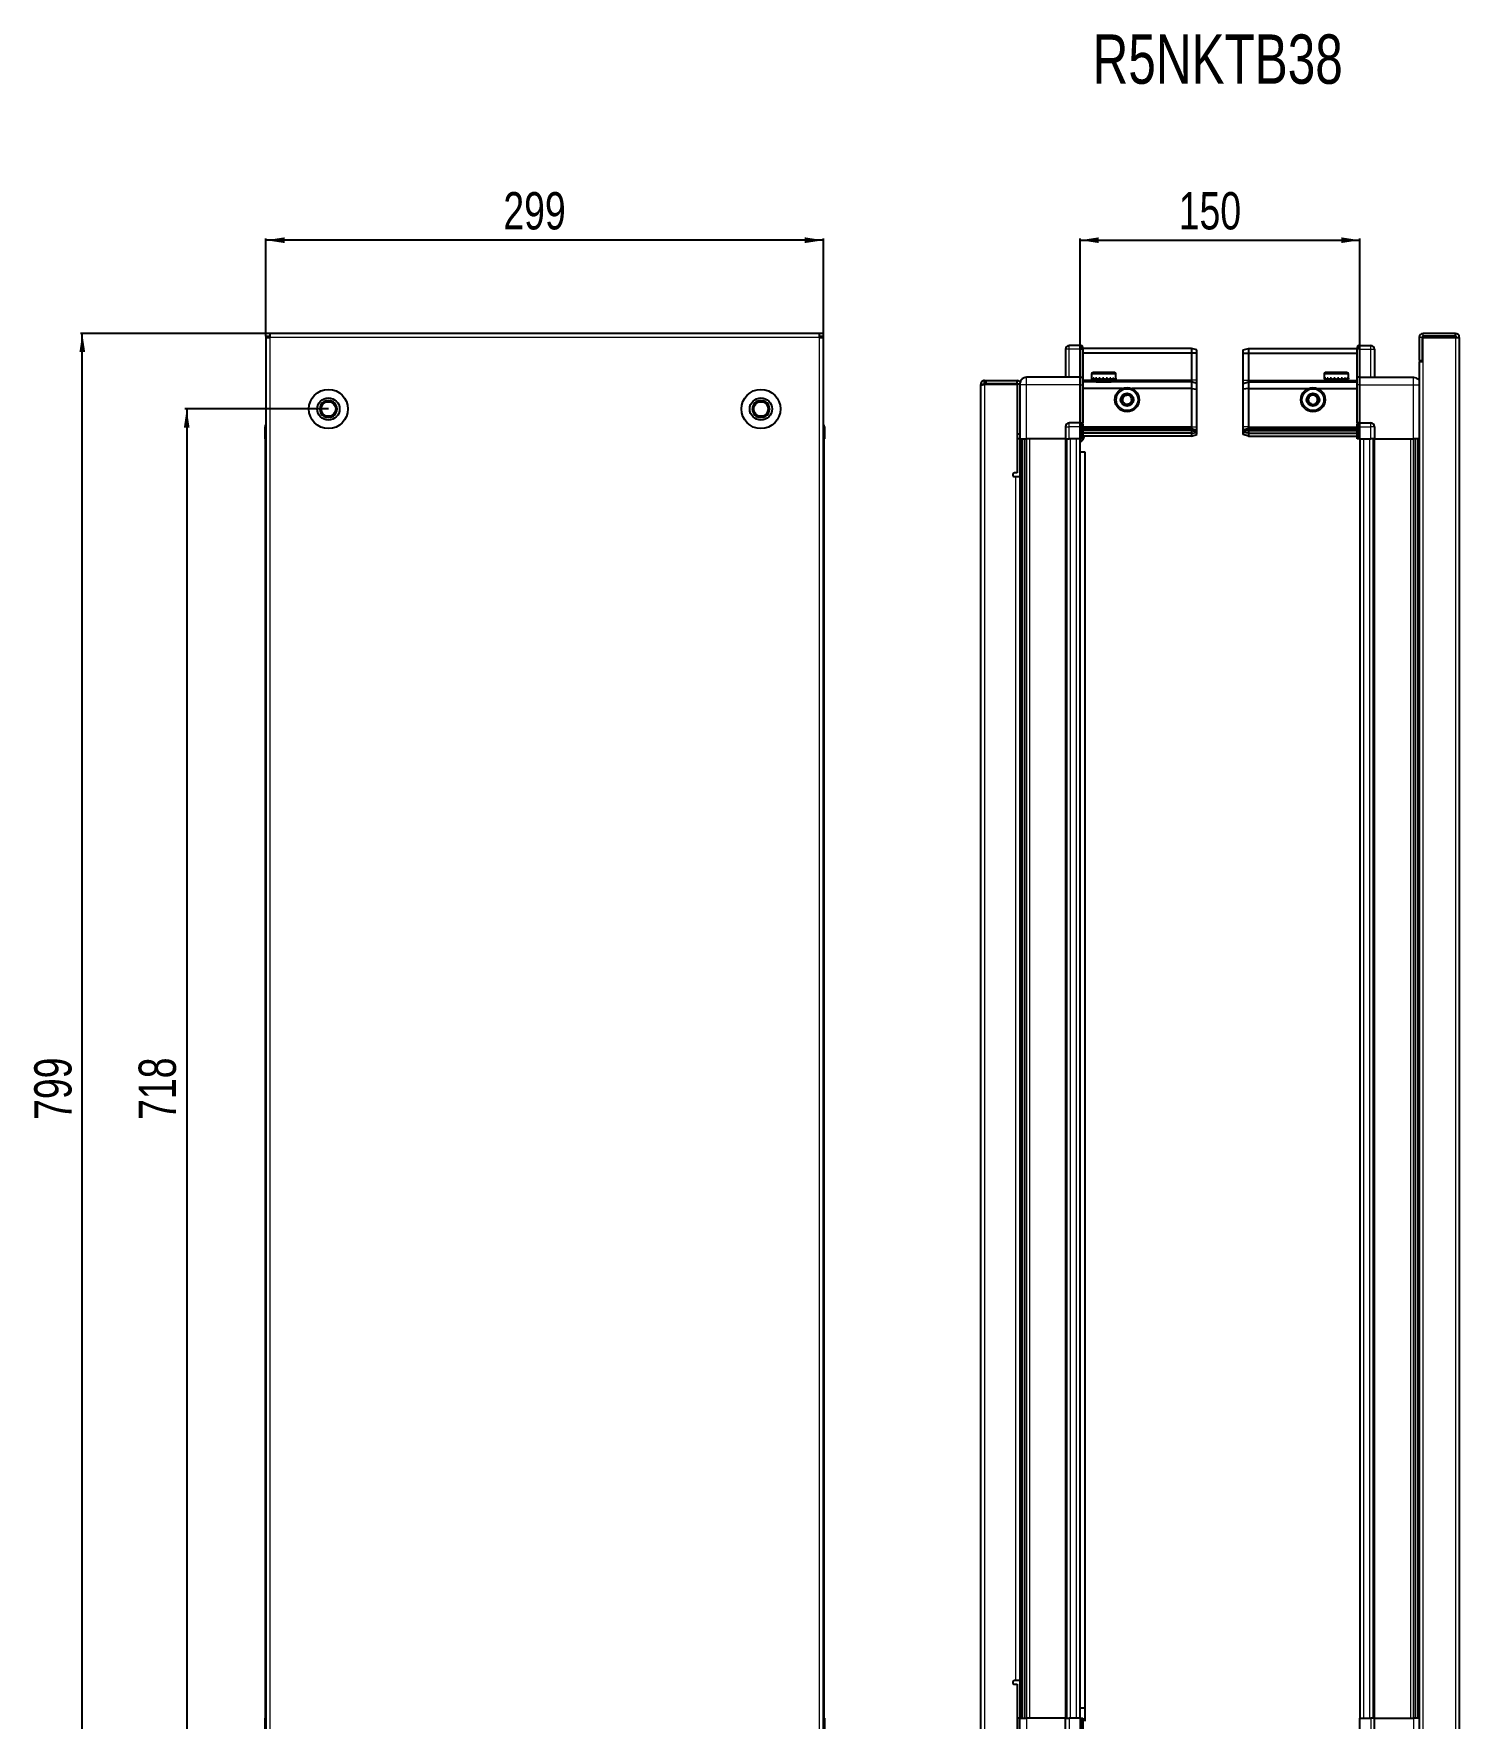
# Model space of a CAD drawing. Header units: millimetres. Extents: x 1014 to 2309, y -108 to 1254.
# Drawn here: x 1014 to 1779, y 351 to 1254 of the extents above; entities that cross this region are included whole.
import ezdxf

# ---------------------------------------------------------------- set-up
doc = ezdxf.new("R2010")
doc.units = ezdxf.units.MM
doc.layers.add('FORMAT', color=7, linetype='Continuous')
doc.styles.add('SLDTEXTSTYLE0', font='TXT', dxfattribs={"width": 0.75})
doc.dimstyles.new('SLDDIMSTYLE0', dxfattribs={"dimtxt": 20, "dimasz": 10, "dimexe": 0, "dimexo": 0.0625, "dimgap": 5, "dimtad": 2, "dimdec": 1, "dimrnd": 1e-09, "dimzin": 12, "dimdsep": 46, "dimtxsty": 'SLDTEXTSTYLE0', "dimsah": 1, "dimcen": 0.09, "dimadec": 0, "dimazin": 3, "dimtfac": 1, "dimtofl": 0, "dimtmove": 0, "dimatfit": 3, "dimfxl": 0, "dimfrac": 2, "dimtolj": 1, "dimtzin": 12, "dimarcsym": 0})

# ---------------------------------------------------------------- blocks, each defined once
blk = doc.blocks.new('_D')
at = {"layer": 'FORMAT'}
for p, q in [((1138.65, 1093.07), (1039.15, 1093.07)), ((1040.15, 294.07), (1040.15, 1093.07)), ((1138.65, 294.07), (1039.15, 294.07))]:
    blk.add_line(p, q, dxfattribs=at)
for points in [[(1040.15, 1093.07), (1038.62, 1083.07), (1041.69, 1083.07)], [(1040.15, 294.07), (1041.69, 304.07), (1038.62, 304.07)]]:
    blk.add_solid(points, dxfattribs=at)
at = {"layer": 'FORMAT', "insert": (1014.37, 671.4), "char_height": 20, "attachment_point": 1, "rotation": 90, "style": 'SLDTEXTSTYLE0'}
blk.add_mtext('799', dxfattribs=at)
blk = doc.blocks.new('_D_1')
at = {"layer": 'FORMAT'}
for p, q in [((1138.66, 1093.08), (1138.66, 1144.07)), ((1437.66, 1143.07), (1138.66, 1143.07)), ((1437.66, 1093.08), (1437.66, 1144.07))]:
    blk.add_line(p, q, dxfattribs=at)
for points in [[(1138.66, 1143.07), (1148.66, 1141.53), (1148.66, 1144.61)], [(1437.66, 1143.07), (1427.66, 1144.61), (1427.66, 1141.53)]]:
    blk.add_solid(points, dxfattribs=at)
at = {"layer": 'FORMAT', "insert": (1265.99, 1168.85), "char_height": 20, "attachment_point": 1, "style": 'SLDTEXTSTYLE0'}
blk.add_mtext('299', dxfattribs=at)
blk = doc.blocks.new('_D_3')
at = {"layer": 'FORMAT'}
for p, q in [((1172.15, 1052.57), (1095.15, 1052.57)), ((1096.15, 1052.57), (1096.15, 334.57)), ((1172.15, 334.57), (1095.15, 334.57))]:
    blk.add_line(p, q, dxfattribs=at)
for points in [[(1096.15, 1052.57), (1094.62, 1042.57), (1097.69, 1042.57)], [(1096.15, 334.57), (1097.69, 344.57), (1094.62, 344.57)]]:
    blk.add_solid(points, dxfattribs=at)
at = {"layer": 'FORMAT', "insert": (1070.37, 671.4), "char_height": 20, "attachment_point": 1, "rotation": 90, "style": 'SLDTEXTSTYLE0'}
blk.add_mtext('718', dxfattribs=at)
blk = doc.blocks.new('_D_4')
at = {"layer": 'FORMAT'}
for p, q in [((1575.39, 1036.58), (1575.39, 1144.07)), ((1575.39, 1143.07), (1725.39, 1143.07)), ((1725.39, 1036.58), (1725.39, 1144.07))]:
    blk.add_line(p, q, dxfattribs=at)
for points in [[(1575.39, 1143.07), (1585.39, 1141.53), (1585.39, 1144.61)], [(1725.39, 1143.07), (1715.39, 1144.61), (1715.39, 1141.53)]]:
    blk.add_solid(points, dxfattribs=at)
at = {"layer": 'FORMAT', "insert": (1628.23, 1168.85), "char_height": 20, "attachment_point": 1, "style": 'SLDTEXTSTYLE0'}
blk.add_mtext('150', dxfattribs=at)

msp = doc.modelspace()

# ---------------------------------------------------------------- linework, layer by layer
at = {"color": 7, "linetype": 'Continuous', "lineweight": 25}
for p, q in [((1138.66, 1091.57), (1138.66, 1093.07)), ((1140.76, 1093.07), (1138.66, 1093.07)), ((1140.76, 1093.07), (1140.76, 1090.97)), ((1435.56, 1093.07), (1140.76, 1093.07)), ((1435.56, 1090.97), (1435.56, 1093.07)), ((1437.66, 1093.07), (1435.56, 1093.07)), ((1437.66, 1091.57), (1437.66, 1093.07)), ((1776.64, 1093.07), (1759.34, 1093.07)), ((1776.64, 1091.57), (1776.64, 1093.07)), ((1138.66, 1091.57), (1140.76, 1091.57)), ((1138.66, 1091.57), (1138.66, 1090.97)), ((1138.66, 1090.97), (1138.66, 296.17)), ((1138.66, 1090.97), (1140.76, 1090.97)), ((1435.56, 1091.57), (1437.66, 1091.57)), ((1435.56, 1090.97), (1437.66, 1090.97)), ((1437.66, 1090.97), (1437.66, 1091.57)), ((1437.66, 296.17), (1437.66, 1090.97)), ((1567.54, 1084.57), (1567.54, 1069.57)), ((1575.54, 1086.57), (1569.54, 1086.57)), ((1575.54, 1086.57), (1575.88, 1086.57)), ((1575.54, 1086.57), (1575.54, 1084.57)), ((1575.54, 1069.77), (1575.54, 1084.57)), ((1575.54, 1069.77), (1575.54, 1084.57)), ((1576.74, 1086.07), (1575.88, 1086.57)), ((1576.74, 1084.57), (1576.74, 1086.07)), ((1635.04, 1085.07), (1576.74, 1085.07)), ((1576.74, 1084.57), (1576.74, 1069.77)), ((1635.04, 1085.07), (1635.04, 1082.57)), ((1638.04, 1084.27), (1635.04, 1085.07)), ((1638.04, 1082.42), (1638.04, 1084.27)), ((1662.74, 1084.27), (1665.74, 1085.07)), ((1662.74, 1082.42), (1662.74, 1084.27)), ((1665.74, 1085.07), (1665.74, 1082.57)), ((1665.74, 1085.07), (1724.04, 1085.07)), ((1724.91, 1086.57), (1724.04, 1086.07)), ((1724.91, 1086.57), (1724.04, 1086.07)), ((1724.04, 1086.07), (1724.04, 1084.57)), ((1724.04, 1069.77), (1724.04, 1084.57)), ((1725.24, 1086.57), (1724.91, 1086.57)), ((1725.24, 1086.57), (1724.91, 1086.57)), ((1725.24, 1086.57), (1725.24, 1086.57)), ((1725.24, 1084.57), (1725.24, 1086.57)), ((1725.24, 1086.57), (1731.24, 1086.57)), ((1725.24, 1084.57), (1725.24, 1069.77)), ((1733.24, 1084.57), (1733.24, 1069.57)), ((1757.24, 1090.97), (1757.24, 1078.57)), ((1758.74, 1090.97), (1758.74, 1078.57)), ((1759.24, 1078.07), (1759.24, 1090.97)), ((1759.24, 1090.97), (1776.64, 1090.97)), ((1776.64, 1091.57), (1759.34, 1091.57)), ((1776.64, 1090.97), (1778.74, 1090.97)), ((1778.74, 1090.97), (1778.74, 296.17)), ((1635.04, 1082.57), (1576.74, 1082.57)), ((1635.04, 1082.57), (1635.04, 1068.07)), ((1638.04, 1082.42), (1635.04, 1082.57)), ((1638.04, 1068.07), (1638.04, 1082.42)), ((1662.74, 1082.42), (1665.74, 1082.57)), ((1662.74, 1068.07), (1662.74, 1082.42)), ((1665.74, 1082.57), (1665.74, 1068.07)), ((1665.74, 1082.57), (1724.04, 1082.57)), ((1757.14, 1078.07), (1757.14, 309.07)), ((1757.14, 1078.07), (1759.24, 1078.07)), ((1757.24, 1078.57), (1758.74, 1078.57)), ((1524.14, 1066.32), (1524.14, 1067.82)), ((1524.14, 1067.82), (1525.04, 1067.82)), ((1524.14, 1066.32), (1525.04, 1066.32)), ((1524.14, 1065.82), (1541.54, 1065.82)), ((1525.04, 1067.82), (1541.54, 1067.82)), ((1525.04, 1066.32), (1525.04, 1067.82)), ((1525.04, 1066.32), (1541.54, 1066.32)), ((1541.54, 1066.32), (1541.54, 1067.82)), ((1543.04, 1065.82), (1541.54, 1065.82)), ((1541.54, 1065.82), (1541.54, 1018.32)), ((1575.54, 1069.57), (1546.54, 1069.57)), ((1575.54, 1069.57), (1575.54, 1069.77)), ((1575.54, 1069.57), (1576.74, 1069.57)), ((1575.54, 1065.57), (1575.54, 1069.57)), ((1576.74, 1069.77), (1576.74, 1069.57)), ((1576.74, 1069.57), (1576.74, 1065.57)), ((1635.04, 1067.07), (1576.74, 1067.07)), ((1581.54, 1071.47), (1581.54, 1069.07)), ((1581.54, 1069.07), (1581.54, 1068.57)), ((1581.54, 1068.57), (1581.68, 1068.57)), ((1581.87, 1069.07), (1581.68, 1069.07)), ((1581.68, 1069.07), (1581.68, 1068.57)), ((1581.68, 1068.57), (1581.87, 1068.57)), ((1581.87, 1069.07), (1581.87, 1068.57)), ((1581.87, 1068.57), (1582.4, 1068.57)), ((1582.34, 1072.27), (1589.51, 1072.27)), ((1582.8, 1069.07), (1582.4, 1069.07)), ((1582.4, 1069.07), (1582.4, 1068.57)), ((1582.4, 1068.57), (1582.8, 1068.57)), ((1582.8, 1069.07), (1582.8, 1068.57)), ((1582.8, 1068.57), (1583.67, 1068.57)), ((1583.64, 1068.57), (1583.64, 1068.47)), ((1583.64, 1068.47), (1592.44, 1068.47)), ((1584.24, 1069.07), (1583.67, 1069.07)), ((1583.67, 1069.07), (1583.67, 1068.57)), ((1583.67, 1068.57), (1584.24, 1068.57)), ((1584.04, 1068.07), (1584.73, 1067.59)), ((1584.04, 1068.07), (1589.07, 1068.07)), ((1584.73, 1067.59), (1584.04, 1067.1)), ((1584.04, 1067.1), (1584.04, 1067.07)), ((1584.04, 1067.1), (1589.07, 1067.1)), ((1584.24, 1069.07), (1584.24, 1068.57)), ((1584.24, 1068.57), (1585.37, 1068.57)), ((1584.73, 1067.59), (1588.9, 1067.59)), ((1586.06, 1069.07), (1585.37, 1069.07)), ((1585.37, 1069.07), (1585.37, 1068.57)), ((1585.37, 1068.57), (1586.06, 1068.57)), ((1586.06, 1069.07), (1586.06, 1068.57)), ((1586.06, 1068.57), (1587.33, 1068.57)), ((1588.06, 1069.07), (1587.33, 1069.07)), ((1587.33, 1069.07), (1587.33, 1068.57)), ((1587.33, 1068.57), (1587.56, 1068.57)), ((1587.56, 1069.07), (1587.56, 1068.57)), ((1588.06, 1069.07), (1588.06, 1068.57)), ((1588.06, 1069.07), (1588.06, 1068.57)), ((1588.06, 1068.57), (1589.36, 1068.57)), ((1588.06, 1068.57), (1588.06, 1068.57)), ((1588.9, 1067.59), (1591.35, 1067.59)), ((1589.07, 1068.07), (1592.04, 1068.07)), ((1589.07, 1067.1), (1592.04, 1067.1)), ((1590.07, 1069.07), (1589.36, 1069.07)), ((1589.36, 1069.07), (1589.36, 1068.57)), ((1589.42, 1069.07), (1589.42, 1068.57)), ((1589.42, 1068.57), (1590.07, 1068.57)), ((1589.51, 1072.27), (1593.74, 1072.27)), ((1590.07, 1069.07), (1590.07, 1068.57)), ((1590.07, 1068.57), (1591.26, 1068.57)), ((1591.88, 1069.07), (1591.26, 1069.07)), ((1591.26, 1069.07), (1591.26, 1068.57)), ((1591.26, 1068.57), (1591.88, 1068.57)), ((1591.35, 1067.59), (1592.04, 1068.07)), ((1592.04, 1067.1), (1591.35, 1067.59)), ((1591.88, 1069.07), (1591.88, 1068.57)), ((1591.88, 1068.57), (1592.85, 1068.57)), ((1592.04, 1067.07), (1592.04, 1067.1)), ((1592.44, 1068.47), (1592.44, 1068.57)), ((1593.31, 1069.07), (1592.85, 1069.07)), ((1592.85, 1069.07), (1592.85, 1068.57)), ((1592.85, 1068.57), (1593.31, 1068.57)), ((1593.31, 1069.07), (1593.31, 1068.57)), ((1593.31, 1068.57), (1593.97, 1068.57)), ((1594.23, 1069.07), (1593.97, 1069.07)), ((1593.97, 1069.07), (1593.97, 1068.57)), ((1593.97, 1068.57), (1594.23, 1068.57)), ((1594.23, 1069.07), (1594.23, 1068.57)), ((1594.23, 1068.57), (1594.5, 1068.57)), ((1594.54, 1069.07), (1594.5, 1069.07)), ((1594.5, 1069.07), (1594.5, 1068.57)), ((1594.5, 1068.57), (1594.54, 1068.57)), ((1594.54, 1069.07), (1594.54, 1071.47)), ((1594.54, 1069.07), (1594.54, 1068.57)), ((1635.04, 1068.07), (1635.04, 1067.07)), ((1635.04, 1067.07), (1635.04, 1063.57)), ((1638.04, 1066.27), (1635.04, 1067.07)), ((1638.04, 1066.27), (1638.04, 1068.07)), ((1638.04, 1063.24), (1638.04, 1066.27)), ((1662.74, 1066.27), (1662.74, 1068.07)), ((1662.74, 1066.27), (1665.74, 1067.07)), ((1662.74, 1063.24), (1662.74, 1066.27)), ((1665.74, 1068.07), (1665.74, 1067.07)), ((1665.74, 1067.07), (1665.74, 1063.57)), ((1665.74, 1067.07), (1724.04, 1067.07)), ((1706.24, 1071.47), (1706.24, 1068.57)), ((1706.24, 1068.57), (1706.28, 1068.57)), ((1706.4, 1069.07), (1706.28, 1069.07)), ((1706.28, 1069.07), (1706.28, 1068.57)), ((1706.28, 1068.57), (1706.4, 1068.57)), ((1706.4, 1069.07), (1706.4, 1068.57)), ((1706.4, 1068.57), (1706.81, 1068.57)), ((1707.15, 1069.07), (1706.81, 1069.07)), ((1706.81, 1069.07), (1706.81, 1068.57)), ((1706.81, 1068.57), (1707.15, 1068.57)), ((1707.04, 1072.27), (1718.44, 1072.27)), ((1707.15, 1069.07), (1707.15, 1068.57)), ((1707.15, 1068.57), (1707.92, 1068.57)), ((1708.45, 1069.07), (1707.92, 1069.07)), ((1707.92, 1069.07), (1707.92, 1068.57)), ((1707.92, 1068.57), (1708.45, 1068.57)), ((1708.34, 1068.57), (1708.34, 1068.47)), ((1708.34, 1068.47), (1717.14, 1068.47)), ((1708.45, 1069.07), (1708.45, 1068.57)), ((1708.45, 1068.57), (1709.51, 1068.57)), ((1708.74, 1068.07), (1709.43, 1067.59)), ((1708.74, 1068.07), (1716.74, 1068.07)), ((1709.43, 1067.59), (1708.74, 1067.1)), ((1708.74, 1067.1), (1708.74, 1067.07)), ((1708.74, 1067.1), (1716.74, 1067.1)), ((1709.43, 1067.59), (1716.05, 1067.59)), ((1710.17, 1069.07), (1709.51, 1069.07)), ((1709.51, 1069.07), (1709.51, 1068.57)), ((1709.51, 1068.57), (1710.17, 1068.57)), ((1710.17, 1069.07), (1710.17, 1068.57)), ((1710.17, 1068.57), (1711.41, 1068.57)), ((1712.14, 1069.07), (1711.41, 1069.07)), ((1711.41, 1069.07), (1711.41, 1068.57)), ((1711.41, 1068.57), (1711.84, 1068.57)), ((1711.84, 1069.07), (1711.84, 1068.57)), ((1712.14, 1069.07), (1712.14, 1068.57)), ((1712.14, 1068.57), (1713.44, 1068.57)), ((1714.17, 1069.07), (1713.44, 1069.07)), ((1713.44, 1069.07), (1713.44, 1068.57)), ((1713.71, 1069.07), (1713.71, 1068.57)), ((1713.71, 1068.57), (1714.17, 1068.57)), ((1714.17, 1069.07), (1714.17, 1068.57)), ((1714.17, 1068.57), (1715.4, 1068.57)), ((1716.06, 1069.07), (1715.4, 1069.07)), ((1715.4, 1069.07), (1715.4, 1068.57)), ((1715.4, 1068.57), (1716.06, 1068.57)), ((1716.05, 1067.59), (1716.74, 1068.07)), ((1716.74, 1067.1), (1716.05, 1067.59)), ((1716.06, 1069.07), (1716.06, 1068.57)), ((1716.06, 1068.57), (1717.1, 1068.57)), ((1716.74, 1067.07), (1716.74, 1067.1)), ((1717.62, 1069.07), (1717.1, 1069.07)), ((1717.1, 1069.07), (1717.1, 1068.57)), ((1717.1, 1068.57), (1717.62, 1068.57)), ((1717.14, 1068.47), (1717.14, 1068.57)), ((1717.62, 1069.07), (1717.62, 1068.57)), ((1717.62, 1068.57), (1718.38, 1068.57)), ((1718.71, 1069.07), (1718.38, 1069.07)), ((1718.38, 1069.07), (1718.38, 1068.57)), ((1718.38, 1068.57), (1718.71, 1068.57)), ((1718.71, 1069.07), (1718.71, 1068.57)), ((1718.71, 1068.57), (1719.11, 1068.57)), ((1719.22, 1069.07), (1719.11, 1069.07)), ((1719.11, 1069.07), (1719.11, 1068.57)), ((1719.11, 1068.57), (1719.22, 1068.57)), ((1719.22, 1069.07), (1719.22, 1068.57)), ((1719.22, 1068.57), (1719.24, 1068.57)), ((1719.24, 1068.57), (1719.24, 1071.47)), ((1724.04, 1069.57), (1724.04, 1069.77)), ((1725.24, 1069.57), (1724.04, 1069.57)), ((1724.04, 1065.57), (1724.04, 1069.57)), ((1725.24, 1069.77), (1725.24, 1069.57)), ((1725.24, 1069.57), (1725.24, 1065.57)), ((1725.24, 1069.57), (1754.24, 1069.57)), ((1523.54, 1065.72), (1522.04, 1065.72)), ((1522.04, 1065.22), (1522.04, 1065.72)), ((1522.04, 321.92), (1522.04, 1065.22)), ((1543.04, 1065.57), (1543.04, 1036.57)), ((1575.54, 1045.27), (1575.54, 1065.57)), ((1576.74, 1065.57), (1576.74, 1045.27)), ((1598.04, 1063.57), (1576.74, 1063.57)), ((1635.04, 1063.57), (1603.04, 1063.57)), ((1635.04, 1063.57), (1635.04, 1043.07)), ((1635.04, 1063.57), (1638.04, 1063.24)), ((1638.04, 1043.07), (1638.04, 1063.24)), ((1665.74, 1063.57), (1662.74, 1063.24)), ((1662.74, 1043.07), (1662.74, 1063.24)), ((1665.74, 1063.57), (1665.74, 1043.07)), ((1665.74, 1063.57), (1697.74, 1063.57)), ((1702.74, 1063.57), (1724.04, 1063.57)), ((1724.04, 1045.27), (1724.04, 1065.57)), ((1725.24, 1065.57), (1725.24, 1045.27)), ((1138.15, 1043.07), (1138.15, 1036.57)), ((1138.16, 1036.57), (1138.16, 1043.07)), ((1437.66, 1044.39), (1437.66, 1044.39)), ((1438.16, 1043.07), (1438.16, 1036.57)), ((1438.16, 1036.57), (1438.16, 1043.07)), ((1541.54, 1039.32), (1543.04, 1039.32)), ((1567.54, 1043.07), (1567.54, 1036.57)), ((1575.54, 1045.07), (1569.54, 1045.07)), ((1575.54, 1045.07), (1575.54, 1045.27)), ((1575.54, 1045.07), (1575.54, 1043.07)), ((1575.54, 1045.07), (1576.74, 1045.07)), ((1575.54, 1036.57), (1575.54, 1043.07)), ((1575.54, 1036.57), (1575.54, 1043.07)), ((1575.88, 1036.57), (1575.88, 1043.07)), ((1576.74, 1045.27), (1576.74, 1045.07)), ((1576.74, 1044.39), (1576.74, 1045.07)), ((1576.74, 1044.39), (1576.74, 1036.57)), ((1635.04, 1042.07), (1576.74, 1042.07)), ((1635.04, 1041.07), (1576.74, 1041.07)), ((1635.04, 1039.57), (1576.74, 1039.57)), ((1635.04, 1043.07), (1635.04, 1042.07)), ((1635.04, 1042.07), (1635.04, 1041.07)), ((1635.04, 1042.07), (1638.04, 1041.27)), ((1635.04, 1041.07), (1635.04, 1039.57)), ((1635.04, 1041.07), (1638.04, 1040.53)), ((1635.04, 1039.57), (1638.04, 1040.03)), ((1635.04, 1039.57), (1635.04, 1038.07)), ((1635.04, 1038.07), (1638.04, 1038.87)), ((1638.04, 1041.27), (1638.04, 1043.07)), ((1638.04, 1040.53), (1638.04, 1041.27)), ((1638.04, 1040.03), (1638.04, 1040.53)), ((1638.04, 1038.87), (1638.04, 1040.03)), ((1662.74, 1041.27), (1662.74, 1043.07)), ((1665.74, 1042.07), (1662.74, 1041.27)), ((1662.74, 1040.53), (1662.74, 1041.27)), ((1665.74, 1041.07), (1662.74, 1040.53)), ((1662.74, 1040.03), (1662.74, 1040.53)), ((1665.74, 1039.57), (1662.74, 1040.03)), ((1662.74, 1038.87), (1662.74, 1040.03)), ((1665.74, 1038.07), (1662.74, 1038.87)), ((1665.74, 1043.07), (1665.74, 1042.07)), ((1665.74, 1042.07), (1665.74, 1041.07)), ((1665.74, 1042.07), (1724.04, 1042.07)), ((1665.74, 1041.07), (1724.04, 1041.07)), ((1665.74, 1041.07), (1665.74, 1039.57)), ((1665.74, 1039.57), (1665.74, 1038.07)), ((1665.74, 1039.57), (1724.04, 1039.57)), ((1724.04, 1045.07), (1724.04, 1045.27)), ((1725.24, 1045.07), (1724.04, 1045.07)), ((1724.04, 1045.07), (1724.04, 1044.39)), ((1724.04, 1036.57), (1724.04, 1044.39)), ((1724.91, 1043.07), (1724.91, 1036.57)), ((1725.24, 1045.27), (1725.24, 1045.07)), ((1725.24, 1043.07), (1725.24, 1045.07)), ((1725.24, 1043.07), (1725.24, 1045.07)), ((1725.24, 1045.07), (1731.24, 1045.07)), ((1725.24, 1043.07), (1725.24, 1036.57)), ((1733.24, 1043.07), (1733.24, 1036.57)), ((1138.15, 1036.57), (1138.16, 1036.57)), ((1138.66, 1036.57), (1138.16, 1036.57)), ((1138.31, 1036.57), (1138.31, 350.57)), ((1437.66, 1036.57), (1438.16, 1036.57)), ((1438.01, 350.57), (1438.01, 1036.57)), ((1438.16, 1036.57), (1438.16, 1036.57)), ((1438.16, 1036.57), (1438.16, 1036.57)), ((1543.04, 1036.57), (1541.54, 1036.57)), ((1543.69, 350.57), (1543.69, 1036.57)), ((1545.49, 1036.57), (1545.49, 350.57)), ((1545.52, 1036.57), (1545.52, 350.57)), ((1567.54, 1036.57), (1546.54, 1036.57)), ((1567.54, 1036.57), (1569.54, 1036.57)), ((1568.19, 350.57), (1568.19, 1036.57)), ((1575.54, 1036.57), (1569.54, 1036.57)), ((1575.39, 350.57), (1575.39, 1036.57)), ((1575.54, 1036.57), (1575.88, 1036.57)), ((1575.54, 1036.57), (1575.54, 1036.57)), ((1576.74, 1036.57), (1575.88, 1036.57)), ((1575.88, 1036.57), (1575.88, 1036.57)), ((1635.04, 1038.07), (1576.74, 1038.07)), ((1665.74, 1038.07), (1724.04, 1038.07)), ((1724.91, 1036.57), (1724.04, 1036.57)), ((1725.24, 1036.57), (1724.91, 1036.57)), ((1725.24, 1036.57), (1731.24, 1036.57)), ((1725.39, 1036.57), (1725.39, 350.57)), ((1733.24, 1036.57), (1731.24, 1036.57)), ((1732.59, 1036.57), (1732.59, 350.57)), ((1733.24, 1036.57), (1754.24, 1036.57)), ((1755.27, 350.57), (1755.27, 1036.57)), ((1755.3, 350.57), (1755.3, 1036.57)), ((1757.09, 1036.57), (1757.09, 350.57)), ((1575.39, 1029.57), (1577.89, 1029.57)), ((1577.89, 1029.57), (1577.89, 356.07)), ((1541.54, 1018.32), (1540.19, 1018.32)), ((1540.19, 1016.32), (1540.94, 1016.32)), ((1540.94, 1016.32), (1543.04, 1016.32)), ((1543.04, 1016.32), (1543.04, 370.82)), ((1540.94, 370.82), (1540.19, 370.82)), ((1543.04, 370.82), (1540.94, 370.82)), ((1540.19, 368.82), (1541.54, 368.82)), ((1541.54, 368.82), (1541.54, 321.32)), ((1577.89, 356.07), (1575.39, 356.07)), ((1577.89, 356.07), (1577.89, 349.07)), ((1138.15, 344.07), (1138.15, 350.57)), ((1138.15, 350.57), (1138.16, 350.57)), ((1138.16, 350.57), (1138.16, 344.07)), ((1138.65, 350.57), (1138.16, 350.57)), ((1437.66, 350.57), (1438.16, 350.57)), ((1438.16, 350.57), (1438.16, 350.57)), ((1438.16, 344.07), (1438.16, 350.57)), ((1438.16, 350.57), (1438.16, 344.07)), ((1543.04, 350.57), (1541.54, 350.57)), ((1543.04, 321.57), (1543.04, 350.57)), ((1567.54, 350.57), (1546.54, 350.57)), ((1567.54, 344.07), (1567.54, 350.57)), ((1567.54, 350.57), (1569.54, 350.57)), ((1575.54, 350.57), (1569.54, 350.57)), ((1575.54, 344.07), (1575.54, 350.57)), ((1575.54, 350.57), (1575.88, 350.57)), ((1575.88, 344.07), (1575.88, 350.57)), ((1575.88, 350.57), (1576.74, 350.57)), ((1576.74, 350.57), (1576.74, 342.75)), ((1725.24, 350.57), (1725.24, 344.07)), ((1725.24, 350.57), (1731.24, 350.57)), ((1733.24, 350.57), (1731.24, 350.57)), ((1733.24, 344.07), (1733.24, 350.57)), ((1733.24, 350.57), (1754.24, 350.57))]:
    msp.add_line(p, q, dxfattribs=at)
at = {"color": 8, "linetype": 'Continuous', "lineweight": 18}
for p, q in [((1759.34, 1091.57), (1759.34, 1093.07)), ((1435.56, 1090.97), (1140.76, 1090.97)), ((1140.76, 1090.97), (1140.76, 296.17)), ((1435.56, 296.17), (1435.56, 1090.97)), ((1569.54, 1084.57), (1567.54, 1084.57)), ((1569.54, 1084.57), (1569.54, 1086.57)), ((1569.54, 1069.57), (1569.54, 1084.57)), ((1575.54, 1084.57), (1569.54, 1084.57)), ((1575.54, 1084.57), (1576.74, 1084.57)), ((1725.24, 1084.57), (1724.04, 1084.57)), ((1725.24, 1084.57), (1731.24, 1084.57)), ((1731.24, 1084.57), (1731.24, 1086.57)), ((1731.24, 1069.57), (1731.24, 1084.57)), ((1731.24, 1084.57), (1733.24, 1084.57)), ((1758.74, 1090.97), (1757.24, 1090.97)), ((1776.64, 1090.97), (1776.64, 296.17)), ((1759.24, 1078.07), (1759.24, 309.07)), ((1524.14, 1065.82), (1524.14, 321.32)), ((1575.54, 1069.77), (1576.74, 1069.77)), ((1584.04, 1068.07), (1576.74, 1068.07)), ((1581.54, 1071.47), (1589.72, 1071.47)), ((1589.72, 1071.47), (1594.54, 1071.47)), ((1635.04, 1068.07), (1592.04, 1068.07)), ((1638.04, 1068.07), (1635.04, 1068.07)), ((1662.74, 1068.07), (1665.74, 1068.07)), ((1665.74, 1068.07), (1708.74, 1068.07)), ((1706.24, 1071.47), (1719.24, 1071.47)), ((1716.74, 1068.07), (1724.04, 1068.07)), ((1724.04, 1069.77), (1725.24, 1069.77)), ((1546.54, 1036.57), (1546.54, 1065.57)), ((1575.54, 1065.57), (1546.54, 1065.57)), ((1575.54, 1065.57), (1576.74, 1065.57)), ((1725.24, 1065.57), (1724.04, 1065.57)), ((1725.24, 1065.57), (1754.24, 1065.57)), ((1754.24, 1036.57), (1754.24, 1065.57)), ((1138.66, 1043.07), (1138.16, 1043.07)), ((1437.66, 1043.07), (1438.16, 1043.07)), ((1567.54, 1043.07), (1569.54, 1043.07)), ((1569.54, 1043.07), (1569.54, 1045.07)), ((1569.54, 1036.57), (1569.54, 1043.07)), ((1575.54, 1043.07), (1569.54, 1043.07)), ((1575.54, 1045.27), (1576.74, 1045.27)), ((1575.54, 1043.07), (1575.88, 1043.07)), ((1635.04, 1043.07), (1576.74, 1043.07)), ((1635.04, 1043.07), (1638.04, 1043.07)), ((1665.74, 1043.07), (1662.74, 1043.07)), ((1665.74, 1043.07), (1724.04, 1043.07)), ((1724.04, 1045.27), (1725.24, 1045.27)), ((1725.24, 1043.07), (1724.91, 1043.07)), ((1725.24, 1043.07), (1731.24, 1043.07)), ((1731.24, 1043.07), (1731.24, 1045.07)), ((1733.24, 1043.07), (1731.24, 1043.07)), ((1731.24, 1036.57), (1731.24, 1043.07)), ((1543.04, 1016.32), (1543.04, 1036.57)), ((1544.28, 1036.57), (1544.28, 350.57)), ((1546.73, 350.57), (1546.73, 1036.57)), ((1548.14, 1036.57), (1548.14, 350.57)), ((1567.54, 350.57), (1567.54, 1036.57)), ((1570.19, 350.57), (1570.19, 1036.57)), ((1573.39, 350.57), (1573.39, 1036.57)), ((1575.54, 1036.57), (1575.88, 1036.57)), ((1727.39, 1036.57), (1727.39, 350.57)), ((1730.59, 1036.57), (1730.59, 350.57)), ((1733.24, 1036.57), (1733.24, 350.57)), ((1752.65, 350.57), (1752.65, 1036.57)), ((1754.06, 1036.57), (1754.06, 350.57)), ((1756.51, 350.57), (1756.51, 1036.57)), ((1540.94, 370.82), (1540.94, 1016.32)), ((1543.04, 350.57), (1543.04, 370.82)), ((1546.54, 350.57), (1546.54, 321.57)), ((1569.54, 350.57), (1569.54, 344.07)), ((1731.24, 350.57), (1731.24, 344.07)), ((1754.24, 350.57), (1754.24, 321.57))]:
    msp.add_line(p, q, dxfattribs=at)
at = {"color": 7, "linetype": 'Continuous', "lineweight": 25}
for centre, radius in [((1172.16, 1052.57), 10.5), ((1172.16, 1052.57), 6), ((1404.16, 1052.57), 10.5), ((1404.16, 1052.57), 6), ((1600.54, 1057.57), 6.5), ((1600.54, 1057.57), 3.46), ((1700.24, 1057.57), 6.5), ((1700.24, 1057.57), 3.46), ((1172.16, 1052.57), 3.9), ((1404.16, 1052.57), 3.9)]:
    msp.add_circle(centre, radius, dxfattribs=at)
at = {"color": 8, "linetype": 'Continuous', "lineweight": 18}
for centre in [(1600.54, 1057.57), (1700.24, 1057.57)]:
    msp.add_circle(centre, 5.7, dxfattribs=at)
at = {"color": 7, "linetype": 'Continuous', "lineweight": 25}
for centre, radius, start, end in [((1759.34, 1090.97), 2.1, 90, 180), ((1776.64, 1090.97), 2.1, 360, 90), ((1569.54, 1084.57), 2, 90, 180), ((1731.24, 1084.57), 2, 360, 90), ((1759.34, 1090.97), 0.6, 90, 180), ((1776.64, 1090.97), 0.6, 360, 90), ((1524.04, 1065.32), 0.5, 90, 117.52901), ((1541.44, 1065.72), 0.6, 9.59407, 90), ((1541.44, 1065.72), 2.1, 32.2369, 87.2706), ((1582.34, 1071.47), 0.8, 90, 180), ((1583.64, 1068.07), 0.4, 0, 90), ((1592.44, 1068.07), 0.4, 90, 180), ((1593.74, 1071.47), 0.8, 0, 90), ((1707.04, 1071.47), 0.8, 90, 180), ((1708.34, 1068.07), 0.4, 0, 90), ((1717.14, 1068.07), 0.4, 90, 180), ((1718.44, 1071.47), 0.8, 0, 90), ((1172.16, 1052.57), 4.62, 60, 120), ((1404.16, 1052.57), 4.62, 60, 120), ((1600.54, 1057.57), 2.5, 161.00659, 221.00659), ((1600.54, 1057.57), 2.5, 101.00659, 161.00659), ((1600.54, 1057.57), 2.5, 41.00659, 101.00659), ((1600.54, 1057.57), 2.5, 341.00659, 41.00659), ((1700.24, 1057.57), 2.5, 120.74103, 180.74103), ((1700.24, 1057.57), 2.5, 180.74103, 240.74103), ((1700.24, 1057.57), 2.5, 60.74103, 120.74103), ((1700.24, 1057.57), 2.5, 0.74103, 60.74103), ((1700.24, 1057.57), 2.5, 300.74103, 0.74103), ((1172.16, 1052.57), 4.62, 120, 180), ((1172.16, 1052.57), 4.62, 180, 240), ((1172.16, 1052.57), 4.62, 240, 300), ((1172.16, 1052.57), 4.62, 360, 60), ((1172.16, 1052.57), 4.62, 300, 360), ((1404.16, 1052.57), 4.62, 120, 180), ((1404.16, 1052.57), 4.62, 180, 240), ((1404.16, 1052.57), 4.62, 240, 300), ((1404.16, 1052.57), 4.62, 0, 60), ((1404.16, 1052.57), 4.62, 300, 0), ((1600.54, 1057.57), 2.5, 221.00659, 281.00659), ((1600.54, 1057.57), 2.5, 281.00659, 341.00659), ((1700.24, 1057.57), 2.5, 240.74103, 300.74103), ((1140.15, 1043.07), 2, 138.57492, 180), ((1140.16, 1043.07), 2, 138.59038, 180), ((1436.16, 1043.07), 2, 0, 41.39416), ((1569.54, 1043.07), 2, 90, 180), ((1731.24, 1043.07), 2, 0, 90), ((1572.89, 1039.22), 5, 300, 346.70293), ((1540.19, 1017.32), 1, 90, 270), ((1540.19, 369.82), 1, 90, 270)]:
    msp.add_arc(centre, radius, start, end, dxfattribs=at)
for centre, start_param, end_param in [((1579.34, 1043.07), 2.418858, 3.141593), ((1721.45, 1043.07), 0, 0.722734)]:
    msp.add_ellipse(centre, major_axis=(3.46, 0), ratio=0.57735, start_param=start_param, end_param=end_param, dxfattribs=at)
for points, knots in [([(1524.14, 1067.82), (1523.89, 1067.79), (1523.4, 1067.74), (1522.76, 1067.35), (1522.29, 1066.79), (1522.07, 1066.21), (1522.05, 1065.85), (1522.04, 1065.72)], [0, 0, 0, 0, 0.2302553, 0.4485219, 0.6667858, 0.8850496, 1, 1, 1, 1]), ([(1522.04, 1065.22), (1522.07, 1065.27), (1522.12, 1065.36), (1522.52, 1065.49), (1523.07, 1065.62), (1523.65, 1065.73), (1524.02, 1065.8), (1524.14, 1065.82)], [0, 0, 0, 0, 0.2302553, 0.4485219, 0.6667858, 0.8850496, 1, 1, 1, 1]), ([(1546.54, 1069.57), (1546.1, 1069.52), (1545.43, 1069.45), (1544.61, 1069.02), (1544.05, 1068.56), (1543.6, 1068), (1543.16, 1067.19), (1543.09, 1066.51), (1543.04, 1066.07)], [0, 0, 0, 0, 0.2394568, 0.3683607, 0.5, 0.6316393, 0.7605432, 1, 1, 1, 1]), ([(1543.04, 1066.07), (1543.04, 1066.06), (1543.04, 1066.05), (1543.04, 1065.93), (1543.04, 1065.77), (1543.04, 1065.64), (1543.04, 1065.57)], [0, 0, 0, 0, 0.249394, 0.500333, 0.750167, 1, 1, 1, 1]), ([(1754.24, 1069.57), (1754.68, 1069.52), (1755.36, 1069.45), (1756.18, 1069.01), (1756.73, 1068.58), (1757.01, 1068.2), (1757.14, 1068.02)], [0, 0, 0, 0, 0.3842982, 0.5911726, 0.8024372, 1, 1, 1, 1]), ([(1597.71, 1057.02), (1597.88, 1057.51), (1598.19, 1058.42), (1598.5, 1059.33), (1598.65, 1059.75)], [0, 0, 0, 0, 0.534686, 1, 1, 1, 1]), ([(1599.6, 1054.84), (1599.38, 1055.1), (1598.84, 1055.72), (1598.19, 1056.47), (1597.79, 1056.93), (1597.71, 1057.02)], [0, 0, 0, 0, 0.362901, 0.866875, 1, 1, 1, 1]), ([(1598.65, 1059.75), (1599.16, 1059.85), (1600.1, 1060.03), (1601.05, 1060.22), (1601.48, 1060.3)], [0, 0, 0, 0, 0.534686, 1, 1, 1, 1]), ([(1601.48, 1060.3), (1601.57, 1060.21), (1601.96, 1059.75), (1602.61, 1059), (1603.15, 1058.38), (1603.38, 1058.12)], [0, 0, 0, 0, 0.133125, 0.637099, 1, 1, 1, 1]), ([(1603.38, 1058.12), (1603.21, 1057.63), (1602.9, 1056.72), (1602.58, 1055.81), (1602.44, 1055.39)], [0, 0, 0, 0, 0.534686, 1, 1, 1, 1]), ([(1697.73, 1058.98), (1698.17, 1059.25), (1699, 1059.74), (1699.82, 1060.23), (1700.21, 1060.46)], [0, 0, 0, 0, 0.534686, 1, 1, 1, 1]), ([(1697.76, 1056.1), (1697.76, 1056.22), (1697.75, 1056.82), (1697.74, 1057.81), (1697.73, 1058.64), (1697.73, 1058.98)], [0, 0, 0, 0, 0.133125, 0.637099, 1, 1, 1, 1]), ([(1700.21, 1060.46), (1700.66, 1060.21), (1701.5, 1059.73), (1702.34, 1059.26), (1702.73, 1059.05)], [0, 0, 0, 0, 0.534686, 1, 1, 1, 1]), ([(1702.73, 1059.05), (1702.73, 1058.7), (1702.74, 1057.88), (1702.75, 1056.88), (1702.76, 1056.29), (1702.76, 1056.16)], [0, 0, 0, 0, 0.362901, 0.866875, 1, 1, 1, 1]), ([(1167.54, 1052.57), (1167.87, 1053.14), (1168.43, 1054.12), (1169.25, 1055.55), (1169.66, 1056.26), (1169.85, 1056.57)], [0, 0, 0, 0, 0.439131, 0.751378, 1, 1, 1, 1]), ([(1169.85, 1048.57), (1169.51, 1049.14), (1168.95, 1050.12), (1168.13, 1051.55), (1167.72, 1052.26), (1167.54, 1052.57)], [0, 0, 0, 0, 0.4391308, 0.7513783, 1, 1, 1, 1]), ([(1169.85, 1056.57), (1170.05, 1056.57), (1170.75, 1056.57), (1172.06, 1056.57), (1173.45, 1056.57), (1174.2, 1056.57), (1174.46, 1056.57)], [0, 0, 0, 0, 0.139329, 0.48527, 0.816356, 1, 1, 1, 1]), ([(1174.46, 1048.57), (1174.2, 1048.57), (1173.45, 1048.57), (1172.06, 1048.57), (1170.75, 1048.57), (1170.05, 1048.57), (1169.85, 1048.57)], [0, 0, 0, 0, 0.183644, 0.51473, 0.860671, 1, 1, 1, 1]), ([(1174.46, 1056.57), (1174.8, 1056), (1175.36, 1055.02), (1176.18, 1053.59), (1176.59, 1052.89), (1176.77, 1052.57)], [0, 0, 0, 0, 0.439131, 0.751378, 1, 1, 1, 1]), ([(1176.77, 1052.57), (1176.44, 1052), (1175.88, 1051.02), (1175.06, 1049.59), (1174.65, 1048.89), (1174.46, 1048.57)], [0, 0, 0, 0, 0.439131, 0.751378, 1, 1, 1, 1]), ([(1399.54, 1052.57), (1399.87, 1053.14), (1400.43, 1054.12), (1401.25, 1055.55), (1401.66, 1056.26), (1401.85, 1056.57)], [0, 0, 0, 0, 0.439131, 0.751378, 1, 1, 1, 1]), ([(1401.85, 1048.57), (1401.51, 1049.14), (1400.95, 1050.12), (1400.13, 1051.55), (1399.72, 1052.26), (1399.54, 1052.57)], [0, 0, 0, 0, 0.4391308, 0.7513783, 1, 1, 1, 1]), ([(1401.85, 1056.57), (1402.05, 1056.57), (1402.75, 1056.57), (1404.06, 1056.57), (1405.45, 1056.57), (1406.2, 1056.57), (1406.46, 1056.57)], [0, 0, 0, 0, 0.139329, 0.48527, 0.816356, 1, 1, 1, 1]), ([(1406.46, 1048.57), (1406.2, 1048.57), (1405.45, 1048.57), (1404.06, 1048.57), (1402.75, 1048.57), (1402.05, 1048.57), (1401.85, 1048.57)], [0, 0, 0, 0, 0.183644, 0.51473, 0.860671, 1, 1, 1, 1]), ([(1406.46, 1056.57), (1406.8, 1056), (1407.36, 1055.02), (1408.18, 1053.59), (1408.59, 1052.89), (1408.77, 1052.57)], [0, 0, 0, 0, 0.439131, 0.751378, 1, 1, 1, 1]), ([(1408.77, 1052.57), (1408.44, 1052), (1407.88, 1051.02), (1407.06, 1049.59), (1406.65, 1048.89), (1406.46, 1048.57)], [0, 0, 0, 0, 0.439131, 0.751378, 1, 1, 1, 1]), ([(1602.44, 1055.39), (1601.93, 1055.29), (1600.99, 1055.11), (1600.04, 1054.93), (1599.6, 1054.84)], [0, 0, 0, 0, 0.534686, 1, 1, 1, 1]), ([(1700.28, 1054.68), (1699.83, 1054.94), (1698.99, 1055.41), (1698.15, 1055.88), (1697.76, 1056.1)], [0, 0, 0, 0, 0.534686, 1, 1, 1, 1]), ([(1702.76, 1056.16), (1702.32, 1055.9), (1701.49, 1055.4), (1700.67, 1054.91), (1700.28, 1054.68)], [0, 0, 0, 0, 0.534686, 1, 1, 1, 1]), ([(1543.04, 1036.57), (1543.08, 1036.57), (1543.16, 1036.57), (1543.76, 1036.57), (1544.65, 1036.57), (1545.64, 1036.57), (1546.29, 1036.57), (1546.54, 1036.57)], [0, 0, 0, 0, 0.214694, 0.429388, 0.644082, 0.858775, 1, 1, 1, 1]), ([(1757.09, 1036.57), (1757.06, 1036.57), (1756.84, 1036.57), (1756.12, 1036.57), (1755.16, 1036.57), (1754.5, 1036.57), (1754.24, 1036.57)], [0, 0, 0, 0, 0.0717073, 0.4209791, 0.7702508, 1, 1, 1, 1]), ([(1543.04, 350.57), (1543.08, 350.57), (1543.16, 350.57), (1543.76, 350.57), (1544.65, 350.57), (1545.64, 350.57), (1546.29, 350.57), (1546.54, 350.57)], [0, 0, 0, 0, 0.214694, 0.429388, 0.644082, 0.858775, 1, 1, 1, 1]), ([(1757.09, 350.57), (1757.06, 350.57), (1756.84, 350.57), (1756.12, 350.57), (1755.16, 350.57), (1754.5, 350.57), (1754.24, 350.57)], [0, 0, 0, 0, 0.071707, 0.420979, 0.770251, 1, 1, 1, 1])]:
    msp.add_open_spline(points, degree=3, knots=knots, dxfattribs=at)
msp.add_open_spline([(1524.14, 1066.32), (1524.07, 1066.31), (1523.91, 1066.29), (1523.71, 1066.16), (1523.57, 1065.96), (1523.55, 1065.8), (1523.54, 1065.72)], degree=3, dxfattribs=at)
at = {"color": 8, "linetype": 'Continuous', "lineweight": 18}
for points in [[(1546.54, 1065.57), (1546.54, 1066.1), (1546.54, 1067.14), (1546.54, 1068.47), (1546.54, 1069.39), (1546.54, 1069.51), (1546.54, 1069.57)], [(1754.24, 1065.57), (1754.24, 1066.1), (1754.24, 1067.14), (1754.24, 1068.47), (1754.24, 1069.39), (1754.24, 1069.51), (1754.24, 1069.57)]]:
    msp.add_open_spline(points, degree=3, dxfattribs=at)
for points, knots in [([(1546.54, 1065.57), (1546.1, 1065.57), (1545.43, 1065.57), (1544.61, 1065.57), (1544.05, 1065.57), (1543.6, 1065.57), (1543.16, 1065.57), (1543.09, 1065.57), (1543.04, 1065.57)], [0, 0, 0, 0, 0.239457, 0.368361, 0.5, 0.631639, 0.760543, 1, 1, 1, 1]), ([(1754.24, 1065.57), (1754.68, 1065.57), (1755.36, 1065.57), (1756.18, 1065.57), (1756.73, 1065.57), (1757.01, 1065.57), (1757.14, 1065.57)], [0, 0, 0, 0, 0.384298, 0.591173, 0.802437, 1, 1, 1, 1])]:
    msp.add_open_spline(points, degree=3, knots=knots, dxfattribs=at)

# ---------------------------------------------------------------- texts
at = {"layer": 'FORMAT', "insert": (1582.04, 1253.4), "char_height": 26.458, "attachment_point": 1, "style": 'SLDTEXTSTYLE0'}
msp.add_mtext('R5NKTB38', dxfattribs=at)

# ---------------------------------------------------------------- dimensions: what is measured, and where the dimension line sits
at = {"layer": 'FORMAT'}
dim = msp.add_linear_dim(base=(1138.66, 1143.07), p1=(1437.66, 1093.07), p2=(1138.66, 1093.07), dimstyle='SLDDIMSTYLE0', dxfattribs=at)
dim.commit()
dim.dimension.update_dxf_attribs({"geometry": '_D_1', "text_midpoint": (1288.16, 1143.07), "dimtype": 160})
for base, p1, p2, angle, picture, middle in [((1725.39, 1143.07), (1575.39, 1036.57), (1725.39, 1036.57), 0, '_D_4', (1650.39, 1143.07)), ((1040.15, 1093.07), (1138.66, 294.07), (1138.66, 1093.07), 90, '_D', (1040.15, 693.57)), ((1096.15, 334.57), (1172.16, 1052.57), (1172.16, 334.57), 90, '_D_3', (1096.15, 693.57))]:
    dim = msp.add_linear_dim(base=base, p1=p1, p2=p2, angle=angle, dimstyle='SLDDIMSTYLE0', dxfattribs=at)
    dim.commit()
    dim.dimension.update_dxf_attribs({"geometry": picture, "text_midpoint": middle, "dimtype": 160})

doc.saveas('drawing.dxf')
